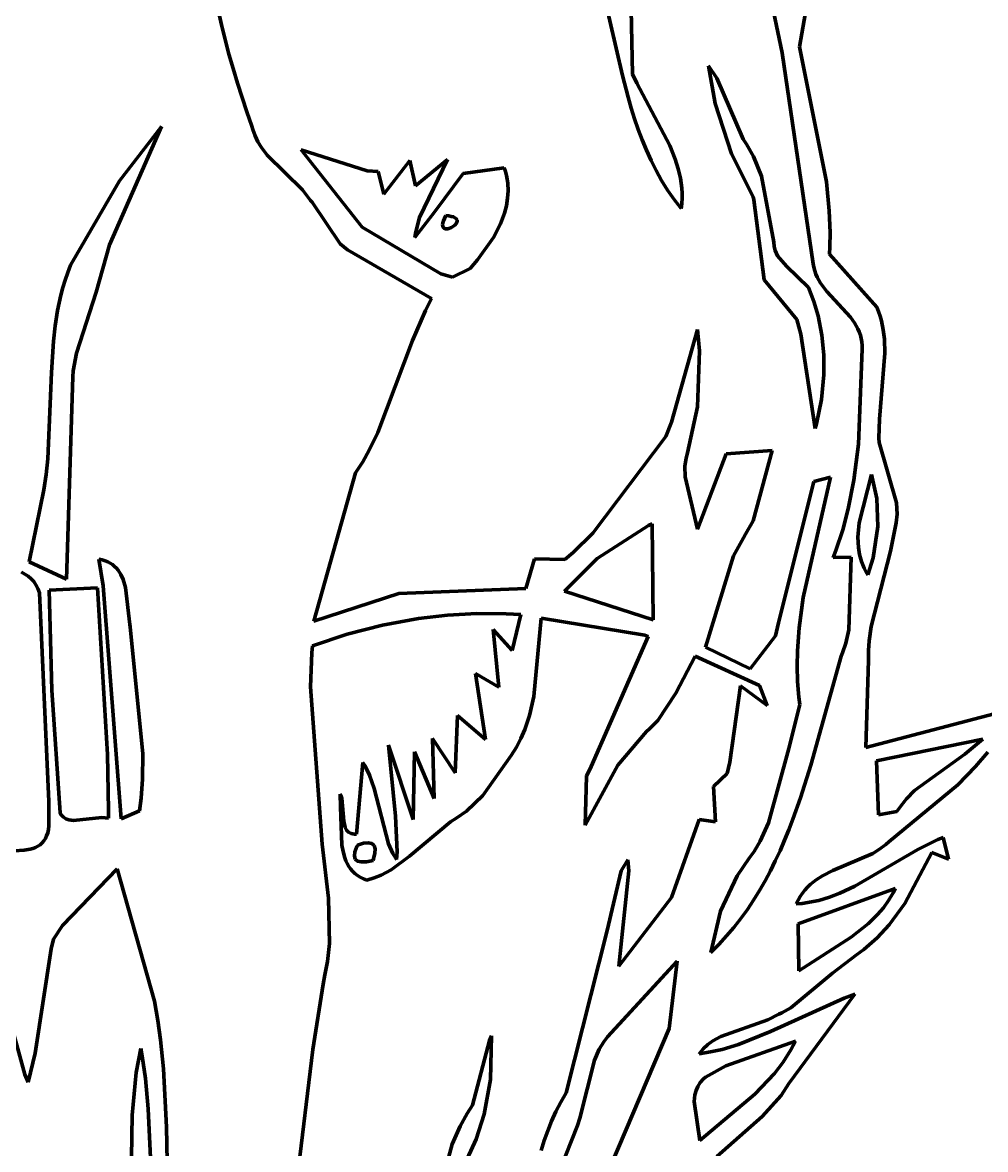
# Model space of a CAD drawing. Header units: millimetres. Extents: x 0 to 7.9, y 0 to 11.
# Drawn here: x 4.8 to 6.175, y 5.955 to 7.564 of the extents above; entities that cross this region are included whole.
import ezdxf

# ---------------------------------------------------------------- set-up
doc = ezdxf.new("R2010")
doc.units = ezdxf.units.MM
doc.layers.add('color#020202ff', color=7, linetype='CONTINUOUS', lineweight=100)
doc.layers.add('color#fefefeff', color=7, linetype='CONTINUOUS', lineweight=100)

msp = doc.modelspace()

# ---------------------------------------------------------------- linework, layer by layer
at = {"layer": 'color#020202ff'}
for p, q in [((5.6671, 7.6797), (5.671, 7.4901)), ((5.937, 7.6869), (5.9094, 7.5289)), ((5.6564, 7.4882), (5.6271, 7.6148)), ((5.0793, 7.5816), (5.0841, 7.5605)), ((5.8846, 7.5202), (5.8719, 7.5796)), ((5.0841, 7.5605), (5.0893, 7.5395)), ((5.0893, 7.5395), (5.0948, 7.5186)), ((5.0948, 7.5186), (5.1006, 7.4978)), ((5.9286, 7.2193), (5.8846, 7.5202)), ((5.9094, 7.5289), (5.9476, 7.3361)), ((5.7791, 7.5019), (5.7913, 7.4841)), ((5.7889, 7.448), (5.7791, 7.5019)), ((5.1006, 7.4978), (5.1068, 7.4771)), ((5.6645, 7.457), (5.6564, 7.4882)), ((5.671, 7.4901), (5.6768, 7.4772)), ((5.7913, 7.4841), (5.829, 7.3973)), ((5.1068, 7.4771), (5.1134, 7.4565)), ((5.6768, 7.4772), (5.724, 7.3882)), ((5.1134, 7.4565), (5.1203, 7.436)), ((5.669, 7.4415), (5.6645, 7.457)), ((5.1203, 7.436), (5.1275, 7.4157)), ((5.6738, 7.4261), (5.669, 7.4415)), ((5.8122, 7.376), (5.7889, 7.448)), ((5.6789, 7.411), (5.6738, 7.4261)), ((4.9244, 7.2463), (4.9986, 7.415)), ((4.9986, 7.415), (4.9383, 7.3376)), ((5.1275, 7.4157), (5.1288, 7.4108)), ((5.1288, 7.4108), (5.132, 7.4017)), ((5.132, 7.4017), (5.1361, 7.3933)), ((5.6845, 7.396), (5.6789, 7.411)), ((5.1361, 7.3933), (5.141, 7.3854)), ((5.6906, 7.3812), (5.6845, 7.396)), ((5.724, 7.3882), (5.7319, 7.3684)), ((5.829, 7.3973), (5.8334, 7.3898)), ((5.8334, 7.3898), (5.8437, 7.3723)), ((5.141, 7.3854), (5.1495, 7.3744)), ((5.1495, 7.3744), (5.1999, 7.3246)), ((5.1979, 7.382), (5.292, 7.3517)), ((5.2848, 7.2716), (5.1979, 7.382)), ((5.6973, 7.3666), (5.6906, 7.3812)), ((5.8429, 7.3147), (5.8122, 7.376)), ((5.8437, 7.3723), (5.8548, 7.3443)), ((5.3159, 7.3186), (5.353, 7.3666)), ((5.353, 7.3666), (5.3609, 7.3303)), ((5.3609, 7.3303), (5.4066, 7.3681)), ((5.4066, 7.3681), (5.3669, 7.2851)), ((5.4289, 7.3483), (5.4877, 7.3564)), ((5.4877, 7.3564), (5.4895, 7.3508)), ((5.7045, 7.3523), (5.6973, 7.3666)), ((5.7319, 7.3684), (5.7361, 7.3549)), ((5.7361, 7.3549), (5.7392, 7.3412)), ((4.9383, 7.3376), (4.8688, 7.2174)), ((5.292, 7.3517), (5.308, 7.3511)), ((5.308, 7.3511), (5.3159, 7.3186)), ((5.3893, 7.2941), (5.4289, 7.3483)), ((5.4895, 7.3508), (5.4909, 7.3453)), ((5.4909, 7.3453), (5.492, 7.3398)), ((5.492, 7.3398), (5.4927, 7.3343)), ((5.7123, 7.3382), (5.7045, 7.3523)), ((5.7209, 7.3245), (5.7123, 7.3382)), ((5.7392, 7.3412), (5.7403, 7.3342)), ((5.8548, 7.3443), (5.8727, 7.25)), ((5.1999, 7.3246), (5.2113, 7.3096)), ((5.4933, 7.3235), (5.4926, 7.3127)), ((5.4927, 7.3343), (5.4933, 7.3235)), ((5.7302, 7.311), (5.7209, 7.3245)), ((5.7403, 7.3342), (5.7411, 7.3271)), ((5.7411, 7.3271), (5.7415, 7.32)), ((5.9476, 7.3361), (5.9517, 7.295)), ((5.2113, 7.3096), (5.2134, 7.307)), ((5.2134, 7.307), (5.2535, 7.2477)), ((5.4926, 7.3127), (5.4909, 7.3021)), ((5.7403, 7.2979), (5.7302, 7.311)), ((5.7411, 7.3053), (5.7403, 7.2979)), ((5.7415, 7.3127), (5.7411, 7.3053)), ((5.7415, 7.32), (5.7415, 7.3127)), ((5.8441, 7.3107), (5.8429, 7.3147)), ((5.8589, 7.1964), (5.8441, 7.3107)), ((5.3601, 7.2566), (5.3893, 7.2941)), ((5.4882, 7.2917), (5.4825, 7.2764)), ((5.4909, 7.3021), (5.4882, 7.2917)), ((5.9517, 7.295), (5.9529, 7.264)), ((5.3669, 7.2851), (5.3613, 7.265)), ((5.4001, 7.2775), (5.3998, 7.275)), ((5.3998, 7.275), (5.3999, 7.2731)), ((5.3999, 7.2731), (5.4004, 7.2715)), ((5.4009, 7.2804), (5.4001, 7.2775)), ((5.4023, 7.2839), (5.4009, 7.2804)), ((5.4042, 7.2879), (5.4023, 7.2839)), ((5.4086, 7.2875), (5.4042, 7.2879)), ((5.4122, 7.2868), (5.4086, 7.2875)), ((5.4151, 7.286), (5.4122, 7.2868)), ((5.4124, 7.2709), (5.4173, 7.2743)), ((5.4173, 7.285), (5.4151, 7.286)), ((5.4189, 7.2839), (5.4173, 7.285)), ((5.4173, 7.2743), (5.4196, 7.2771)), ((5.42, 7.2826), (5.4189, 7.2839)), ((5.4196, 7.2771), (5.4203, 7.2785)), ((5.4205, 7.2813), (5.42, 7.2826)), ((5.4203, 7.2785), (5.4206, 7.2799)), ((5.4206, 7.2799), (5.4205, 7.2813)), ((5.4825, 7.2764), (5.4723, 7.2567)), ((5.3974, 7.2048), (5.2848, 7.2716)), ((5.3613, 7.265), (5.3601, 7.2566)), ((5.4004, 7.2715), (5.4013, 7.2703)), ((5.4013, 7.2703), (5.4024, 7.2695)), ((5.4024, 7.2695), (5.4038, 7.2691)), ((5.4038, 7.2691), (5.4053, 7.2689)), ((5.4053, 7.2689), (5.407, 7.2691)), ((5.407, 7.2691), (5.4124, 7.2709)), ((5.9529, 7.264), (5.9526, 7.2432)), ((4.9052, 7.1786), (4.9244, 7.2463)), ((5.2535, 7.2477), (5.2639, 7.2391)), ((5.4723, 7.2567), (5.4498, 7.225)), ((5.8727, 7.25), (5.8732, 7.2438)), ((5.8732, 7.2438), (5.8746, 7.2382)), ((5.9526, 7.2432), (5.9521, 7.2328)), ((5.2639, 7.2391), (5.273, 7.2339)), ((5.273, 7.2339), (5.3838, 7.1694)), ((5.4498, 7.225), (5.4391, 7.2126)), ((5.8746, 7.2382), (5.878, 7.2306)), ((5.878, 7.2306), (5.8907, 7.2156)), ((5.9521, 7.2328), (6.0197, 7.1573)), ((4.8688, 7.2174), (4.8647, 7.2067)), ((5.4391, 7.2126), (5.4141, 7.2002)), ((5.8907, 7.2156), (5.9222, 7.1853)), ((5.9295, 7.2142), (5.9286, 7.2193)), ((5.9309, 7.2093), (5.9295, 7.2142)), ((5.9326, 7.2046), (5.9309, 7.2093)), ((4.8611, 7.196), (4.8578, 7.1853)), ((4.8647, 7.2067), (4.8611, 7.196)), ((5.4141, 7.2002), (5.3974, 7.2048)), ((5.9054, 7.1398), (5.8589, 7.1964)), ((5.9346, 7.2001), (5.9326, 7.2046)), ((5.9394, 7.1916), (5.9346, 7.2001)), ((4.8578, 7.1853), (4.8549, 7.1744)), ((4.8773, 7.0918), (4.9052, 7.1786)), ((5.9222, 7.1853), (5.9298, 7.1653)), ((5.9483, 7.1797), (5.9394, 7.1916)), ((5.9821, 7.1428), (5.9483, 7.1797)), ((4.8524, 7.1636), (4.8502, 7.1526)), ((4.8549, 7.1744), (4.8524, 7.1636)), ((5.3838, 7.1694), (5.3753, 7.1526)), ((5.9298, 7.1653), (5.9358, 7.1449)), ((4.8502, 7.1526), (4.8468, 7.1307)), ((5.3753, 7.1526), (5.3568, 7.1095)), ((5.9358, 7.1449), (5.9412, 7.1171)), ((6.0197, 7.1573), (6.0222, 7.1509)), ((6.0222, 7.1509), (6.0243, 7.1444)), ((6.0243, 7.1444), (6.0261, 7.1379)), ((4.8468, 7.1307), (4.8443, 7.1085)), ((5.9113, 7.1187), (5.9054, 7.1398)), ((5.9878, 7.1348), (5.9821, 7.1428)), ((5.9925, 7.1265), (5.9878, 7.1348)), ((6.0261, 7.1379), (6.0288, 7.1248)), ((5.7264, 6.9931), (5.7636, 7.1254)), ((5.7636, 7.1254), (5.7665, 7.0949)), ((5.9316, 6.9838), (5.9113, 7.1187)), ((5.9412, 7.1171), (5.9439, 7.089)), ((5.9945, 7.122), (5.9925, 7.1265)), ((5.9961, 7.1174), (5.9945, 7.122)), ((5.9973, 7.1127), (5.9961, 7.1174)), ((5.9982, 7.1077), (5.9973, 7.1127)), ((6.0288, 7.1248), (6.0304, 7.1115)), ((4.8443, 7.1085), (4.8416, 7.0639)), ((5.3568, 7.1095), (5.3071, 6.9781)), ((5.9935, 6.9618), (5.9986, 7.0971)), ((5.9986, 7.1025), (5.9982, 7.1077)), ((5.9986, 7.0971), (5.9986, 7.1025)), ((6.0304, 7.1115), (6.0311, 7.0916)), ((4.8722, 7.0663), (4.8773, 7.0918)), ((5.7665, 7.0949), (5.7638, 7.0151)), ((5.9439, 7.089), (5.9439, 7.0608)), ((6.0311, 7.0916), (6.0232, 6.9972)), ((4.8416, 7.0639), (4.8364, 6.9406)), ((4.8717, 7.0576), (4.8722, 7.0663)), ((4.8629, 6.7687), (4.8717, 7.0576)), ((5.9439, 7.0608), (5.9405, 7.0255)), ((5.9405, 7.0255), (5.9334, 6.9906)), ((5.7638, 7.0151), (5.7494, 6.9491)), ((5.7184, 6.9727), (5.7264, 6.9931)), ((5.9334, 6.9906), (5.9316, 6.9838)), ((6.0232, 6.9972), (6.0227, 6.9704)), ((5.3071, 6.9781), (5.2948, 6.9529)), ((5.6142, 6.8347), (5.7184, 6.9727)), ((6.0227, 6.9704), (6.0231, 6.9638)), ((5.2948, 6.9529), (5.2857, 6.9366)), ((5.8046, 6.948), (5.8703, 6.9528)), ((5.8703, 6.9528), (5.8432, 6.8521)), ((5.9869, 6.9102), (5.9935, 6.9618)), ((6.0231, 6.9638), (6.0477, 6.8779)), ((4.8364, 6.9406), (4.8339, 6.9184)), ((5.2857, 6.9366), (5.2756, 6.9207)), ((5.7473, 6.9416), (5.7457, 6.9303)), ((5.7494, 6.9491), (5.7473, 6.9416)), ((5.7636, 6.8402), (5.8046, 6.948)), ((5.2756, 6.9207), (5.2161, 6.7091)), ((5.7457, 6.9303), (5.746, 6.9152)), ((4.8339, 6.9184), (4.8303, 6.8963)), ((5.746, 6.9152), (5.7636, 6.8402)), ((5.8792, 6.7066), (5.9296, 6.9081)), ((5.9534, 6.9147), (5.9146, 6.7429)), ((5.9296, 6.9081), (5.9534, 6.9147)), ((5.9788, 6.8694), (5.9869, 6.9102)), ((6.0121, 6.9185), (5.9943, 6.8491)), ((6.0196, 6.884), (6.0121, 6.9185)), ((4.8303, 6.8963), (4.8096, 6.7935)), ((6.0211, 6.844), (6.0196, 6.884)), ((6.0477, 6.8779), (6.0485, 6.8617)), ((5.9709, 6.8393), (5.9788, 6.8694)), ((6.0485, 6.8617), (6.0474, 6.8494)), ((5.6938, 6.8453), (5.6202, 6.7982)), ((5.6987, 6.8477), (5.6938, 6.8453)), ((5.7003, 6.7107), (5.6987, 6.8477)), ((5.8432, 6.8521), (5.8323, 6.8331)), ((5.9612, 6.8096), (5.9709, 6.8393)), ((5.9943, 6.8491), (5.9927, 6.8289)), ((6.0142, 6.7994), (6.0211, 6.844)), ((6.0474, 6.8494), (6.0393, 6.8087)), ((5.5863, 6.8071), (5.6142, 6.8347)), ((5.8291, 6.8281), (5.8151, 6.802)), ((5.8323, 6.8331), (5.8291, 6.8281)), ((5.9927, 6.8289), (5.9935, 6.814)), ((5.5743, 6.7969), (5.5863, 6.8071)), ((5.9575, 6.7998), (5.9612, 6.8096)), ((5.9935, 6.814), (5.9951, 6.8041)), ((6.0393, 6.8087), (6.0114, 6.7014)), ((4.8096, 6.7935), (4.8629, 6.7687)), ((4.9091, 6.7976), (4.9151, 6.7595)), ((4.9137, 6.7966), (4.9091, 6.7976)), ((4.9179, 6.7952), (4.9137, 6.7966)), ((4.9218, 6.7936), (4.9179, 6.7952)), ((4.9254, 6.7917), (4.9218, 6.7936)), ((4.9286, 6.7896), (4.9254, 6.7917)), ((5.5184, 6.7557), (5.5309, 6.7978)), ((5.5309, 6.7978), (5.5743, 6.7969)), ((5.6202, 6.7982), (5.5737, 6.7519)), ((5.8151, 6.802), (5.7752, 6.6719)), ((5.9831, 6.8003), (5.9575, 6.7998)), ((5.9797, 6.6967), (5.9831, 6.8003)), ((5.9951, 6.8041), (5.9978, 6.7943)), ((5.9978, 6.7943), (6.0017, 6.7847)), ((6.0067, 6.7752), (6.0142, 6.7994)), ((4.8035, 6.7762), (4.7986, 6.7787)), ((4.808, 6.7731), (4.8035, 6.7762)), ((4.9315, 6.7872), (4.9286, 6.7896)), ((4.9341, 6.7846), (4.9315, 6.7872)), ((4.9365, 6.7817), (4.9341, 6.7846)), ((4.9405, 6.7755), (4.9365, 6.7817)), ((4.9436, 6.7685), (4.9405, 6.7755)), ((6.0017, 6.7847), (6.004, 6.78)), ((6.004, 6.78), (6.0067, 6.7752)), ((4.8122, 6.7695), (4.808, 6.7731)), ((4.816, 6.7654), (4.8122, 6.7695)), ((4.8193, 6.7607), (4.816, 6.7654)), ((4.822, 6.7554), (4.8193, 6.7607)), ((4.9151, 6.7595), (4.9408, 6.4267)), ((4.9469, 6.7572), (4.9436, 6.7685)), ((4.8242, 6.7495), (4.822, 6.7554)), ((4.8376, 6.4513), (4.8242, 6.7495)), ((4.907, 6.7565), (4.8379, 6.7533)), ((4.8379, 6.7533), (4.842, 6.6105)), ((4.9216, 6.5187), (4.907, 6.7565)), ((4.9532, 6.7043), (4.9469, 6.7572)), ((5.2161, 6.7091), (5.3375, 6.7485)), ((5.3375, 6.7485), (5.5184, 6.7557)), ((5.5737, 6.7519), (5.7003, 6.7107)), ((5.9146, 6.7429), (5.9087, 6.6994)), ((5.3654, 6.7128), (5.3141, 6.7033)), ((5.4069, 6.7177), (5.3654, 6.7128)), ((5.4486, 6.7199), (5.4069, 6.7177)), ((5.4904, 6.7196), (5.4486, 6.7199)), ((5.5113, 6.7183), (5.4904, 6.7196)), ((5.499, 6.6672), (5.5113, 6.7183)), ((5.5405, 6.713), (5.5298, 6.6013)), ((5.6882, 6.6888), (5.5405, 6.713)), ((4.9538, 6.7006), (4.9532, 6.7043)), ((4.9716, 6.5194), (4.9538, 6.7006)), ((5.3141, 6.7033), (5.2635, 6.6902)), ((5.4798, 6.6147), (5.4719, 6.697)), ((5.4719, 6.697), (5.499, 6.6672)), ((5.8749, 6.6879), (5.8792, 6.7066)), ((5.9087, 6.6994), (5.9064, 6.6666)), ((5.9755, 6.6776), (5.9797, 6.6967)), ((6.0114, 6.7014), (6.0087, 6.6809)), ((5.2635, 6.6902), (5.2139, 6.6737)), ((5.6116, 6.5014), (5.6933, 6.687)), ((5.6933, 6.687), (5.6882, 6.6888)), ((5.8387, 6.641), (5.8749, 6.6879)), ((6.0087, 6.6809), (6.0078, 6.667)), ((5.2131, 6.6639), (5.2112, 6.615)), ((5.2139, 6.6737), (5.2131, 6.6639)), ((5.7752, 6.6719), (5.8387, 6.641)), ((5.9064, 6.6666), (5.906, 6.6446)), ((5.9686, 6.6589), (5.9706, 6.6635)), ((5.9706, 6.6635), (5.9755, 6.6776)), ((6.0078, 6.667), (6.0079, 6.653)), ((5.7602, 6.6589), (5.7326, 6.606)), ((5.8523, 6.6171), (5.7602, 6.6589)), ((5.9252, 6.5032), (5.9686, 6.6589)), ((6.0079, 6.653), (6.0039, 6.5285)), ((5.4612, 6.5401), (5.4466, 6.6344)), ((5.4466, 6.6344), (5.4798, 6.6147)), ((5.906, 6.6446), (5.9066, 6.6226)), ((5.2112, 6.615), (5.2279, 6.3906)), ((5.8098, 6.5076), (5.8252, 6.6166)), ((5.8252, 6.6166), (5.863, 6.5884)), ((5.863, 6.5884), (5.8523, 6.6171)), ((5.9066, 6.6226), (5.9084, 6.6005)), ((4.842, 6.6105), (4.8537, 6.4351)), ((5.5298, 6.6013), (5.5236, 6.5741)), ((5.7326, 6.606), (5.7072, 6.5672)), ((5.9084, 6.6005), (5.9097, 6.59)), ((5.9097, 6.59), (5.8939, 6.5272)), ((6.0039, 6.5285), (6.216, 6.5844)), ((5.4179, 6.4922), (5.4209, 6.5743)), ((5.4209, 6.5743), (5.4612, 6.5401)), ((5.5236, 6.5741), (5.517, 6.5544)), ((5.7072, 6.5672), (5.6949, 6.5552)), ((5.517, 6.5544), (5.5116, 6.5416)), ((5.6907, 6.5512), (5.6498, 6.5032)), ((5.6949, 6.5552), (5.6907, 6.5512)), ((5.3875, 6.4559), (5.3853, 6.5414)), ((5.3853, 6.5414), (5.4179, 6.4922)), ((5.5116, 6.5416), (5.5051, 6.5292)), ((6.1711, 6.5402), (6.0192, 6.5095)), ((6.1454, 6.5189), (6.1711, 6.5402)), ((4.923, 6.4392), (4.9216, 6.5187)), ((4.9715, 6.4831), (4.9716, 6.5194)), ((5.3324, 6.4305), (5.3226, 6.5319)), ((5.3226, 6.5319), (5.3578, 6.4258)), ((5.3578, 6.4258), (5.3595, 6.5225)), ((5.3595, 6.5225), (5.3875, 6.4559)), ((5.4975, 6.5172), (5.4573, 6.4601)), ((5.5051, 6.5292), (5.4975, 6.5172)), ((5.8939, 6.5272), (5.8648, 6.4211)), ((6.0734, 6.4669), (6.1454, 6.5189)), ((6.1783, 6.5221), (6.1607, 6.5013)), ((5.2766, 6.4047), (5.2859, 6.5071)), ((5.2859, 6.5071), (5.2886, 6.5027)), ((5.2886, 6.5027), (5.2953, 6.4891)), ((5.6498, 6.5032), (5.6031, 6.4176)), ((5.6053, 6.4878), (5.6116, 6.5014)), ((5.8062, 6.4915), (5.8098, 6.5076)), ((5.9105, 6.4566), (5.9252, 6.5032)), ((6.0192, 6.5095), (6.0221, 6.4324)), ((6.1607, 6.5013), (6.1351, 6.4753)), ((5.2953, 6.4891), (5.302, 6.47)), ((5.6031, 6.4176), (5.6053, 6.4878)), ((5.7865, 6.4727), (5.8062, 6.4915)), ((4.9696, 6.456), (4.9715, 6.4831)), ((5.302, 6.47), (5.3225, 6.3912)), ((5.7895, 6.4224), (5.7865, 6.4727)), ((6.1351, 6.4753), (6.0367, 6.3937)), ((4.9673, 6.4379), (4.9696, 6.456)), ((5.2542, 6.444), (5.2533, 6.4621)), ((5.2533, 6.4621), (5.2543, 6.4604)), ((5.2543, 6.4604), (5.2558, 6.4564)), ((5.2558, 6.4564), (5.2586, 6.4232)), ((5.4573, 6.4601), (5.434, 6.4374)), ((5.8997, 6.426), (5.9105, 6.4566)), ((6.0547, 6.4464), (6.0618, 6.4551)), ((6.0618, 6.4551), (6.0734, 6.4669)), ((4.8375, 6.4168), (4.8376, 6.4513)), ((4.9227, 6.4278), (4.923, 6.4392)), ((4.9408, 6.4267), (4.9673, 6.4379)), ((5.2559, 6.3893), (5.2542, 6.444)), ((5.434, 6.4374), (5.4201, 6.4283)), ((6.0221, 6.4324), (6.0483, 6.437)), ((6.0483, 6.437), (6.0547, 6.4464)), ((4.8537, 6.4351), (4.855, 6.4329)), ((4.855, 6.4329), (4.8565, 6.431)), ((4.8565, 6.431), (4.8581, 6.4294)), ((4.8581, 6.4294), (4.8618, 6.4269)), ((4.8618, 6.4269), (4.866, 6.4253)), ((4.866, 6.4253), (4.873, 6.4243)), ((4.873, 6.4243), (4.9132, 6.4287)), ((4.9132, 6.4287), (4.9227, 6.4278)), ((5.2586, 6.4232), (5.2608, 6.4142)), ((5.3349, 6.3797), (5.3324, 6.4305)), ((5.4109, 6.4225), (5.3524, 6.3733)), ((5.4201, 6.4283), (5.4109, 6.4225)), ((5.7263, 6.3143), (5.7658, 6.4256)), ((5.7658, 6.4256), (5.7895, 6.4224)), ((5.8648, 6.4211), (5.8532, 6.3948)), ((5.8939, 6.4109), (5.8997, 6.426)), ((4.8345, 6.4023), (4.836, 6.4066)), ((4.836, 6.4066), (4.837, 6.4115)), ((4.837, 6.4115), (4.8375, 6.4168)), ((5.2608, 6.4142), (5.2627, 6.4106)), ((5.2627, 6.4106), (5.2655, 6.4077)), ((5.2655, 6.4077), (5.2672, 6.4066)), ((5.2672, 6.4066), (5.2691, 6.4057)), ((5.2691, 6.4057), (5.2714, 6.4051)), ((5.2714, 6.4051), (5.2738, 6.4048)), ((5.2738, 6.4048), (5.2766, 6.4047)), ((5.8879, 6.396), (5.8939, 6.4109)), ((4.8219, 6.3876), (4.8251, 6.3897)), ((4.8251, 6.3897), (4.828, 6.3922)), ((4.828, 6.3922), (4.8305, 6.3952)), ((4.8305, 6.3952), (4.8327, 6.3985)), ((4.8327, 6.3985), (4.8345, 6.4023)), ((5.2279, 6.3906), (5.2367, 6.3132)), ((5.2576, 6.3798), (5.2559, 6.3893)), ((5.2784, 6.3892), (5.2774, 6.3871)), ((5.287, 6.3917), (5.2784, 6.3892)), ((5.2937, 6.3924), (5.287, 6.3917)), ((5.2987, 6.3914), (5.2937, 6.3924)), ((5.302, 6.3886), (5.2987, 6.3914)), ((5.3035, 6.384), (5.302, 6.3886)), ((5.3225, 6.3912), (5.3288, 6.3773)), ((5.8532, 6.3948), (5.8444, 6.3798)), ((5.8815, 6.3812), (5.8879, 6.396)), ((6.0324, 6.3899), (6.0234, 6.3832)), ((6.0367, 6.3937), (6.0324, 6.3899)), ((6.0783, 6.3827), (6.1069, 6.397)), ((6.1069, 6.397), (6.1143, 6.4001)), ((6.1143, 6.4001), (6.1217, 6.3692)), ((4.7886, 6.3812), (4.8024, 6.3818)), ((4.8024, 6.3818), (4.8108, 6.3833)), ((4.8108, 6.3833), (4.8147, 6.3844)), ((4.8147, 6.3844), (4.8185, 6.3858)), ((4.8185, 6.3858), (4.8219, 6.3876)), ((5.2602, 6.3709), (5.2576, 6.3798)), ((5.2746, 6.3796), (5.2738, 6.3737)), ((5.2738, 6.3737), (5.275, 6.3693)), ((5.2774, 6.3871), (5.2746, 6.3796)), ((5.3012, 6.3695), (5.3032, 6.3776)), ((5.3032, 6.3776), (5.3035, 6.384)), ((5.3524, 6.3733), (5.3263, 6.354)), ((5.3288, 6.3773), (5.334, 6.3684)), ((5.334, 6.3684), (5.3349, 6.3797)), ((5.8444, 6.3798), (5.8375, 6.3703)), ((5.8747, 6.3667), (5.8815, 6.3812)), ((6.0138, 6.3774), (5.9569, 6.3527)), ((5.9882, 6.3304), (6.0783, 6.3827)), ((6.0234, 6.3832), (6.0138, 6.3774)), ((6.0982, 6.3784), (6.0598, 6.3057)), ((6.1217, 6.3692), (6.0982, 6.3784)), ((5.2618, 6.3667), (5.2602, 6.3709)), ((5.2637, 6.3627), (5.2618, 6.3667)), ((5.266, 6.3588), (5.2637, 6.3627)), ((5.2685, 6.3552), (5.266, 6.3588)), ((5.275, 6.3693), (5.2783, 6.3664)), ((5.2783, 6.3664), (5.2836, 6.3651)), ((5.2836, 6.3651), (5.291, 6.3654)), ((5.291, 6.3654), (5.3004, 6.3671)), ((5.3004, 6.3671), (5.3012, 6.3695)), ((5.6548, 6.3523), (5.6643, 6.3681)), ((5.6643, 6.3681), (5.6655, 6.3523)), ((5.8375, 6.3703), (5.8201, 6.3454)), ((5.8676, 6.3523), (5.8747, 6.3667)), ((4.9352, 6.3551), (4.8573, 6.2744)), ((4.9883, 6.1661), (4.9352, 6.3551)), ((5.2713, 6.3518), (5.2685, 6.3552)), ((5.2746, 6.3487), (5.2713, 6.3518)), ((5.2782, 6.3458), (5.2746, 6.3487)), ((5.2822, 6.3432), (5.2782, 6.3458)), ((5.2866, 6.3409), (5.2822, 6.3432)), ((5.2914, 6.3389), (5.2866, 6.3409)), ((5.302, 6.3422), (5.2914, 6.3389)), ((5.3121, 6.3463), (5.302, 6.3422)), ((5.3263, 6.354), (5.3121, 6.3463)), ((5.6345, 6.2671), (5.6548, 6.3523)), ((5.6655, 6.3523), (5.6512, 6.2164)), ((5.8201, 6.3454), (5.7963, 6.295)), ((5.8601, 6.3382), (5.8676, 6.3523)), ((5.9422, 6.3452), (5.933, 6.3394)), ((5.9569, 6.3527), (5.9422, 6.3452)), ((5.8437, 6.3107), (5.8521, 6.3243)), ((5.8521, 6.3243), (5.8601, 6.3382)), ((6.0458, 6.3271), (5.9073, 6.2768)), ((5.9169, 6.3249), (5.9134, 6.3205)), ((5.9206, 6.3289), (5.9169, 6.3249)), ((5.9245, 6.3327), (5.9206, 6.3289)), ((5.9287, 6.3362), (5.9245, 6.3327)), ((5.933, 6.3394), (5.9287, 6.3362)), ((5.9667, 6.3204), (5.9882, 6.3304)), ((6.0429, 6.3212), (6.0458, 6.3271)), ((5.2367, 6.3132), (5.2385, 6.2486)), ((5.6512, 6.2164), (5.7263, 6.3143)), ((5.8349, 6.2974), (5.8437, 6.3107)), ((5.9072, 6.3106), (5.9046, 6.3051)), ((5.9102, 6.3157), (5.9072, 6.3106)), ((5.9134, 6.3205), (5.9102, 6.3157)), ((5.9209, 6.307), (5.9288, 6.3085)), ((5.9288, 6.3085), (5.9366, 6.3103)), ((5.9366, 6.3103), (5.9519, 6.3148)), ((5.9519, 6.3148), (5.9667, 6.3204)), ((6.0289, 6.2998), (6.0363, 6.3101)), ((6.0363, 6.3101), (6.0429, 6.3212)), ((5.7963, 6.295), (5.7826, 6.2358)), ((5.8255, 6.2844), (5.8349, 6.2974)), ((5.9046, 6.3051), (5.9128, 6.3059)), ((5.9128, 6.3059), (5.9209, 6.307)), ((6.0208, 6.2903), (6.0289, 6.2998)), ((6.0598, 6.3057), (6.0372, 6.2753)), ((5.8156, 6.2717), (5.8255, 6.2844)), ((5.9073, 6.2768), (5.9082, 6.2098)), ((5.9829, 6.2576), (6.0075, 6.2771)), ((6.0075, 6.2771), (6.0208, 6.2903)), ((4.8573, 6.2744), (4.8445, 6.2549)), ((5.5763, 6.0355), (5.6345, 6.2671)), ((5.7942, 6.2474), (5.8052, 6.2594)), ((5.8052, 6.2594), (5.8156, 6.2717)), ((6.0372, 6.2753), (6.02, 6.2568)), ((4.8445, 6.2549), (4.8408, 6.241)), ((5.2385, 6.2486), (5.2356, 6.2229)), ((5.7826, 6.2358), (5.7942, 6.2474)), ((5.9082, 6.2098), (5.9829, 6.2576)), ((6.02, 6.2568), (6.001, 6.2402)), ((4.8408, 6.241), (4.818, 6.0923)), ((5.9906, 6.2326), (5.9561, 6.2063)), ((6.001, 6.2402), (5.9906, 6.2326)), ((5.2356, 6.2229), (5.2317, 6.2037)), ((5.7347, 6.2236), (5.6352, 6.1152)), ((5.7231, 6.1271), (5.7347, 6.2236)), ((5.2317, 6.2037), (5.2291, 6.1905)), ((5.9561, 6.2063), (5.897, 6.1567)), ((5.2291, 6.1905), (5.2146, 6.0975)), ((4.8033, 6.0614), (4.7752, 6.1644)), ((4.9932, 6.1386), (4.9883, 6.1661)), ((5.8679, 6.123), (5.9728, 6.1707)), ((5.9883, 6.1761), (5.8942, 6.049)), ((5.9728, 6.1707), (5.9883, 6.1761)), ((5.8798, 6.1477), (5.8639, 6.1398)), ((5.8842, 6.1497), (5.8798, 6.1477)), ((5.897, 6.1567), (5.8842, 6.1497)), ((4.9971, 6.111), (4.9932, 6.1386)), ((5.8639, 6.1398), (5.7967, 6.1161)), ((5.4668, 6.1103), (5.4694, 6.1169)), ((5.4694, 6.1169), (5.4681, 6.0544)), ((5.6352, 6.1152), (5.6298, 6.1084)), ((5.6399, 5.9316), (5.7231, 6.1271)), ((5.7967, 6.1161), (5.7853, 6.1096)), ((5.8222, 6.1045), (5.8679, 6.123)), ((4.9625, 6.0643), (4.9691, 6.0986)), ((4.9691, 6.0986), (4.9711, 6.088)), ((5.0015, 6.0695), (4.9971, 6.111)), ((5.4424, 6.0177), (5.4668, 6.1103)), ((5.6298, 6.1084), (5.6231, 6.0976)), ((5.7718, 6.0983), (5.7659, 6.0913)), ((5.7783, 6.1044), (5.7718, 6.0983)), ((5.7853, 6.1096), (5.7783, 6.1044)), ((5.7986, 6.0975), (5.8222, 6.1045)), ((5.9033, 6.1091), (5.8041, 6.0738)), ((5.8968, 6.0968), (5.9033, 6.1091)), ((4.818, 6.0923), (4.8079, 6.0505)), ((4.9711, 6.088), (4.9757, 6.0558)), ((5.2146, 6.0975), (5.1808, 5.8172)), ((5.6231, 6.0976), (5.6164, 6.0822)), ((5.7659, 6.0913), (5.7824, 6.0938)), ((5.7824, 6.0938), (5.7986, 6.0975)), ((5.8857, 6.0794), (5.8968, 6.0968)), ((5.0058, 5.9862), (5.0015, 6.0695)), ((5.6164, 6.0822), (5.5955, 5.9995)), ((5.8041, 6.0738), (5.775, 6.0578)), ((5.8733, 6.0632), (5.8857, 6.0794)), ((4.8079, 6.0505), (4.8033, 6.0614)), ((4.9567, 6.0037), (4.9625, 6.0643)), ((4.9757, 6.0558), (4.9793, 6.0127)), ((5.4681, 6.0544), (5.4593, 6.0052)), ((5.7676, 6.05), (5.7641, 6.0445)), ((5.7723, 6.0553), (5.7676, 6.05)), ((5.775, 6.0578), (5.7723, 6.0553)), ((5.8453, 6.0337), (5.8733, 6.0632)), ((5.5685, 6.0222), (5.5763, 6.0355)), ((5.7616, 6.0387), (5.76, 6.0326)), ((5.7641, 6.0445), (5.7616, 6.0387)), ((5.8942, 6.049), (5.8831, 6.0318)), ((5.5616, 6.0088), (5.5685, 6.0222)), ((5.76, 6.0326), (5.759, 6.0232)), ((5.759, 6.0232), (5.767, 5.9676)), ((5.767, 5.9676), (5.8453, 6.0337)), ((5.8831, 6.0318), (5.856, 6.0018)), ((4.9542, 5.8468), (4.9567, 6.0037)), ((4.9793, 6.0127), (4.9874, 5.8395)), ((5.4247, 5.9877), (5.4348, 6.0059)), ((5.4348, 6.0059), (5.4424, 6.0177)), ((5.4593, 6.0052), (5.4477, 5.9695)), ((5.5553, 5.9951), (5.5616, 6.0088)), ((5.856, 6.0018), (5.7912, 5.9446)), ((5.0096, 5.7634), (5.0058, 5.9862)), ((5.4135, 5.9623), (5.4247, 5.9877)), ((5.5498, 5.9813), (5.5553, 5.9951)), ((5.5925, 5.9889), (5.5672, 5.9251)), ((5.5955, 5.9995), (5.5925, 5.9889)), ((5.5448, 5.9674), (5.5498, 5.9813)), ((5.3775, 5.8276), (5.4135, 5.9623)), ((5.4477, 5.9695), (5.4347, 5.9411)), ((5.5405, 5.9533), (5.5448, 5.9674))]:
    msp.add_line(p, q, dxfattribs=at)
at = {"layer": 'color#fefefeff'}
for p, q in [((5.671, 7.4901), (5.6671, 7.6797)), ((5.9094, 7.5289), (5.937, 7.6869)), ((5.6271, 7.6148), (5.6564, 7.4882)), ((5.0841, 7.5605), (5.0793, 7.5816)), ((5.8719, 7.5796), (5.8846, 7.5202)), ((5.0893, 7.5395), (5.0841, 7.5605)), ((5.0948, 7.5186), (5.0893, 7.5395)), ((5.1006, 7.4978), (5.0948, 7.5186)), ((5.8846, 7.5202), (5.9286, 7.2193)), ((5.9476, 7.3361), (5.9094, 7.5289)), ((5.7791, 7.5019), (5.7889, 7.448)), ((5.7913, 7.4841), (5.7791, 7.5019)), ((5.1068, 7.4771), (5.1006, 7.4978)), ((5.6564, 7.4882), (5.6645, 7.457)), ((5.6768, 7.4772), (5.671, 7.4901)), ((5.829, 7.3973), (5.7913, 7.4841)), ((5.1134, 7.4565), (5.1068, 7.4771)), ((5.724, 7.3882), (5.6768, 7.4772)), ((5.1203, 7.436), (5.1134, 7.4565)), ((5.6645, 7.457), (5.669, 7.4415)), ((5.1275, 7.4157), (5.1203, 7.436)), ((5.669, 7.4415), (5.6738, 7.4261)), ((5.7889, 7.448), (5.8122, 7.376)), ((5.6738, 7.4261), (5.6789, 7.411)), ((4.9986, 7.415), (4.9244, 7.2463)), ((4.9383, 7.3376), (4.9986, 7.415)), ((5.1288, 7.4108), (5.1275, 7.4157)), ((5.132, 7.4017), (5.1288, 7.4108)), ((5.1361, 7.3933), (5.132, 7.4017)), ((5.6789, 7.411), (5.6845, 7.396)), ((5.141, 7.3854), (5.1361, 7.3933)), ((5.6845, 7.396), (5.6906, 7.3812)), ((5.7319, 7.3684), (5.724, 7.3882)), ((5.8334, 7.3898), (5.829, 7.3973)), ((5.8437, 7.3723), (5.8334, 7.3898)), ((5.1495, 7.3744), (5.141, 7.3854)), ((5.1999, 7.3246), (5.1495, 7.3744)), ((5.1979, 7.382), (5.2848, 7.2716)), ((5.292, 7.3517), (5.1979, 7.382)), ((5.6906, 7.3812), (5.6973, 7.3666)), ((5.8122, 7.376), (5.8429, 7.3147)), ((5.8548, 7.3443), (5.8437, 7.3723)), ((5.353, 7.3666), (5.3159, 7.3186)), ((5.3609, 7.3303), (5.353, 7.3666)), ((5.4066, 7.3681), (5.3609, 7.3303)), ((5.3669, 7.2851), (5.4066, 7.3681)), ((5.4877, 7.3564), (5.4289, 7.3483)), ((5.4895, 7.3508), (5.4877, 7.3564)), ((5.6973, 7.3666), (5.7045, 7.3523)), ((5.7361, 7.3549), (5.7319, 7.3684)), ((5.7392, 7.3412), (5.7361, 7.3549)), ((4.8688, 7.2174), (4.9383, 7.3376)), ((5.308, 7.3511), (5.292, 7.3517)), ((5.3159, 7.3186), (5.308, 7.3511)), ((5.4289, 7.3483), (5.3893, 7.2941)), ((5.4909, 7.3453), (5.4895, 7.3508)), ((5.492, 7.3398), (5.4909, 7.3453)), ((5.4927, 7.3343), (5.492, 7.3398)), ((5.7045, 7.3523), (5.7123, 7.3382)), ((5.7123, 7.3382), (5.7209, 7.3245)), ((5.7403, 7.3342), (5.7392, 7.3412)), ((5.8727, 7.25), (5.8548, 7.3443)), ((5.2113, 7.3096), (5.1999, 7.3246)), ((5.4926, 7.3127), (5.4933, 7.3235)), ((5.4933, 7.3235), (5.4927, 7.3343)), ((5.7209, 7.3245), (5.7302, 7.311)), ((5.7411, 7.3271), (5.7403, 7.3342)), ((5.7415, 7.32), (5.7411, 7.3271)), ((5.9517, 7.295), (5.9476, 7.3361)), ((5.2134, 7.307), (5.2113, 7.3096)), ((5.2535, 7.2477), (5.2134, 7.307)), ((5.4909, 7.3021), (5.4926, 7.3127)), ((5.7302, 7.311), (5.7403, 7.2979)), ((5.7403, 7.2979), (5.7411, 7.3053)), ((5.7411, 7.3053), (5.7415, 7.3127)), ((5.7415, 7.3127), (5.7415, 7.32)), ((5.8429, 7.3147), (5.8441, 7.3107)), ((5.8441, 7.3107), (5.8589, 7.1964)), ((5.3893, 7.2941), (5.3601, 7.2566)), ((5.4825, 7.2764), (5.4882, 7.2917)), ((5.4882, 7.2917), (5.4909, 7.3021)), ((5.9529, 7.264), (5.9517, 7.295)), ((5.3613, 7.265), (5.3669, 7.2851)), ((5.3998, 7.275), (5.4001, 7.2775)), ((5.3999, 7.2731), (5.3998, 7.275)), ((5.4004, 7.2715), (5.3999, 7.2731)), ((5.4001, 7.2775), (5.4009, 7.2804)), ((5.4009, 7.2804), (5.4023, 7.2839)), ((5.4023, 7.2839), (5.4042, 7.2879)), ((5.4042, 7.2879), (5.4086, 7.2875)), ((5.4086, 7.2875), (5.4122, 7.2868)), ((5.4122, 7.2868), (5.4151, 7.286)), ((5.4173, 7.2743), (5.4124, 7.2709)), ((5.4151, 7.286), (5.4173, 7.285)), ((5.4173, 7.285), (5.4189, 7.2839)), ((5.4196, 7.2771), (5.4173, 7.2743)), ((5.4189, 7.2839), (5.42, 7.2826)), ((5.4203, 7.2785), (5.4196, 7.2771)), ((5.42, 7.2826), (5.4205, 7.2813)), ((5.4206, 7.2799), (5.4203, 7.2785)), ((5.4205, 7.2813), (5.4206, 7.2799)), ((5.4723, 7.2567), (5.4825, 7.2764)), ((5.2848, 7.2716), (5.3974, 7.2048)), ((5.3601, 7.2566), (5.3613, 7.265)), ((5.4013, 7.2703), (5.4004, 7.2715)), ((5.4024, 7.2695), (5.4013, 7.2703)), ((5.4038, 7.2691), (5.4024, 7.2695)), ((5.4053, 7.2689), (5.4038, 7.2691)), ((5.407, 7.2691), (5.4053, 7.2689)), ((5.4124, 7.2709), (5.407, 7.2691)), ((5.9526, 7.2432), (5.9529, 7.264)), ((4.9244, 7.2463), (4.9052, 7.1786)), ((5.2639, 7.2391), (5.2535, 7.2477)), ((5.4498, 7.225), (5.4723, 7.2567)), ((5.8732, 7.2438), (5.8727, 7.25)), ((5.8746, 7.2382), (5.8732, 7.2438)), ((5.9521, 7.2328), (5.9526, 7.2432)), ((5.273, 7.2339), (5.2639, 7.2391)), ((5.3838, 7.1694), (5.273, 7.2339)), ((5.4391, 7.2126), (5.4498, 7.225)), ((5.878, 7.2306), (5.8746, 7.2382)), ((5.8907, 7.2156), (5.878, 7.2306)), ((6.0197, 7.1573), (5.9521, 7.2328)), ((4.8647, 7.2067), (4.8688, 7.2174)), ((5.4141, 7.2002), (5.4391, 7.2126)), ((5.9222, 7.1853), (5.8907, 7.2156)), ((5.9286, 7.2193), (5.9295, 7.2142)), ((5.9295, 7.2142), (5.9309, 7.2093)), ((5.9309, 7.2093), (5.9326, 7.2046)), ((4.8578, 7.1853), (4.8611, 7.196)), ((4.8611, 7.196), (4.8647, 7.2067)), ((5.3974, 7.2048), (5.4141, 7.2002)), ((5.8589, 7.1964), (5.9054, 7.1398)), ((5.9326, 7.2046), (5.9346, 7.2001)), ((5.9346, 7.2001), (5.9394, 7.1916)), ((4.8549, 7.1744), (4.8578, 7.1853)), ((4.9052, 7.1786), (4.8773, 7.0918)), ((5.9298, 7.1653), (5.9222, 7.1853)), ((5.9394, 7.1916), (5.9483, 7.1797)), ((5.9483, 7.1797), (5.9821, 7.1428)), ((4.8502, 7.1526), (4.8524, 7.1636)), ((4.8524, 7.1636), (4.8549, 7.1744)), ((5.3753, 7.1526), (5.3838, 7.1694)), ((5.9358, 7.1449), (5.9298, 7.1653)), ((4.8468, 7.1307), (4.8502, 7.1526)), ((5.3568, 7.1095), (5.3753, 7.1526)), ((5.9412, 7.1171), (5.9358, 7.1449)), ((6.0222, 7.1509), (6.0197, 7.1573)), ((6.0243, 7.1444), (6.0222, 7.1509)), ((6.0261, 7.1379), (6.0243, 7.1444)), ((4.8443, 7.1085), (4.8468, 7.1307)), ((5.9054, 7.1398), (5.9113, 7.1187)), ((5.9821, 7.1428), (5.9878, 7.1348)), ((5.9878, 7.1348), (5.9925, 7.1265)), ((6.0288, 7.1248), (6.0261, 7.1379)), ((5.7636, 7.1254), (5.7264, 6.9931)), ((5.7665, 7.0949), (5.7636, 7.1254)), ((5.9113, 7.1187), (5.9316, 6.9838)), ((5.9439, 7.089), (5.9412, 7.1171)), ((5.9925, 7.1265), (5.9945, 7.122)), ((5.9945, 7.122), (5.9961, 7.1174)), ((5.9961, 7.1174), (5.9973, 7.1127)), ((5.9973, 7.1127), (5.9982, 7.1077)), ((6.0304, 7.1115), (6.0288, 7.1248)), ((4.8416, 7.0639), (4.8443, 7.1085)), ((5.3071, 6.9781), (5.3568, 7.1095)), ((5.9986, 7.0971), (5.9935, 6.9618)), ((5.9982, 7.1077), (5.9986, 7.1025)), ((5.9986, 7.1025), (5.9986, 7.0971)), ((6.0311, 7.0916), (6.0304, 7.1115)), ((4.8773, 7.0918), (4.8722, 7.0663)), ((5.7638, 7.0151), (5.7665, 7.0949)), ((5.9439, 7.0608), (5.9439, 7.089)), ((6.0232, 6.9972), (6.0311, 7.0916)), ((4.8364, 6.9406), (4.8416, 7.0639)), ((4.8722, 7.0663), (4.8717, 7.0576)), ((4.8717, 7.0576), (4.8629, 6.7687)), ((5.9405, 7.0255), (5.9439, 7.0608)), ((5.9334, 6.9906), (5.9405, 7.0255)), ((5.7494, 6.9491), (5.7638, 7.0151)), ((5.7264, 6.9931), (5.7184, 6.9727)), ((5.9316, 6.9838), (5.9334, 6.9906)), ((6.0227, 6.9704), (6.0232, 6.9972)), ((5.2948, 6.9529), (5.3071, 6.9781)), ((5.7184, 6.9727), (5.6142, 6.8347)), ((6.0231, 6.9638), (6.0227, 6.9704)), ((5.2857, 6.9366), (5.2948, 6.9529)), ((5.8703, 6.9528), (5.8046, 6.948)), ((5.8432, 6.8521), (5.8703, 6.9528)), ((5.9935, 6.9618), (5.9869, 6.9102)), ((6.0477, 6.8779), (6.0231, 6.9638)), ((4.8339, 6.9184), (4.8364, 6.9406)), ((5.2756, 6.9207), (5.2857, 6.9366)), ((5.7457, 6.9303), (5.7473, 6.9416)), ((5.7473, 6.9416), (5.7494, 6.9491)), ((5.8046, 6.948), (5.7636, 6.8402)), ((5.2161, 6.7091), (5.2756, 6.9207)), ((5.746, 6.9152), (5.7457, 6.9303)), ((4.8303, 6.8963), (4.8339, 6.9184)), ((5.7636, 6.8402), (5.746, 6.9152)), ((5.9296, 6.9081), (5.8792, 6.7066)), ((5.9146, 6.7429), (5.9534, 6.9147)), ((5.9534, 6.9147), (5.9296, 6.9081)), ((5.9869, 6.9102), (5.9788, 6.8694)), ((5.9943, 6.8491), (6.0121, 6.9185)), ((6.0121, 6.9185), (6.0196, 6.884)), ((4.8096, 6.7935), (4.8303, 6.8963)), ((6.0196, 6.884), (6.0211, 6.844)), ((6.0485, 6.8617), (6.0477, 6.8779)), ((5.9788, 6.8694), (5.9709, 6.8393)), ((6.0474, 6.8494), (6.0485, 6.8617)), ((5.6202, 6.7982), (5.6938, 6.8453)), ((5.6938, 6.8453), (5.6987, 6.8477)), ((5.6987, 6.8477), (5.7003, 6.7107)), ((5.8323, 6.8331), (5.8432, 6.8521)), ((5.9709, 6.8393), (5.9612, 6.8096)), ((5.9927, 6.8289), (5.9943, 6.8491)), ((6.0211, 6.844), (6.0142, 6.7994)), ((6.0393, 6.8087), (6.0474, 6.8494)), ((5.6142, 6.8347), (5.5863, 6.8071)), ((5.8151, 6.802), (5.8291, 6.8281)), ((5.8291, 6.8281), (5.8323, 6.8331)), ((5.9935, 6.814), (5.9927, 6.8289)), ((5.5863, 6.8071), (5.5743, 6.7969)), ((5.9612, 6.8096), (5.9575, 6.7998)), ((5.9951, 6.8041), (5.9935, 6.814)), ((6.0114, 6.7014), (6.0393, 6.8087)), ((4.8629, 6.7687), (4.8096, 6.7935)), ((4.9091, 6.7976), (4.9137, 6.7966)), ((4.9151, 6.7595), (4.9091, 6.7976)), ((4.9137, 6.7966), (4.9179, 6.7952)), ((4.9179, 6.7952), (4.9218, 6.7936)), ((4.9218, 6.7936), (4.9254, 6.7917)), ((4.9254, 6.7917), (4.9286, 6.7896)), ((5.5309, 6.7978), (5.5184, 6.7557)), ((5.5743, 6.7969), (5.5309, 6.7978)), ((5.5737, 6.7519), (5.6202, 6.7982)), ((5.7752, 6.6719), (5.8151, 6.802)), ((5.9575, 6.7998), (5.9831, 6.8003)), ((5.9831, 6.8003), (5.9797, 6.6967)), ((5.9978, 6.7943), (5.9951, 6.8041)), ((6.0017, 6.7847), (5.9978, 6.7943)), ((6.0142, 6.7994), (6.0067, 6.7752)), ((4.7986, 6.7787), (4.8035, 6.7762)), ((4.8035, 6.7762), (4.808, 6.7731)), ((4.9286, 6.7896), (4.9315, 6.7872)), ((4.9315, 6.7872), (4.9341, 6.7846)), ((4.9341, 6.7846), (4.9365, 6.7817)), ((4.9365, 6.7817), (4.9405, 6.7755)), ((4.9405, 6.7755), (4.9436, 6.7685)), ((6.004, 6.78), (6.0017, 6.7847)), ((6.0067, 6.7752), (6.004, 6.78)), ((4.808, 6.7731), (4.8122, 6.7695)), ((4.8122, 6.7695), (4.816, 6.7654)), ((4.816, 6.7654), (4.8193, 6.7607)), ((4.8193, 6.7607), (4.822, 6.7554)), ((4.9408, 6.4267), (4.9151, 6.7595)), ((4.9436, 6.7685), (4.9469, 6.7572)), ((4.822, 6.7554), (4.8242, 6.7495)), ((4.8242, 6.7495), (4.8376, 6.4513)), ((4.8379, 6.7533), (4.907, 6.7565)), ((4.842, 6.6105), (4.8379, 6.7533)), ((4.907, 6.7565), (4.9216, 6.5187)), ((4.9469, 6.7572), (4.9532, 6.7043)), ((5.3375, 6.7485), (5.2161, 6.7091)), ((5.5184, 6.7557), (5.3375, 6.7485)), ((5.7003, 6.7107), (5.5737, 6.7519)), ((5.9087, 6.6994), (5.9146, 6.7429)), ((5.3141, 6.7033), (5.3654, 6.7128)), ((5.3654, 6.7128), (5.4069, 6.7177)), ((5.4069, 6.7177), (5.4486, 6.7199)), ((5.4486, 6.7199), (5.4904, 6.7196)), ((5.4904, 6.7196), (5.5113, 6.7183)), ((5.5113, 6.7183), (5.499, 6.6672)), ((5.5298, 6.6013), (5.5405, 6.713)), ((5.5405, 6.713), (5.6882, 6.6888)), ((4.9532, 6.7043), (4.9538, 6.7006)), ((4.9538, 6.7006), (4.9716, 6.5194)), ((5.2635, 6.6902), (5.3141, 6.7033)), ((5.499, 6.6672), (5.4719, 6.697)), ((5.4719, 6.697), (5.4798, 6.6147)), ((5.8792, 6.7066), (5.8749, 6.6879)), ((5.9064, 6.6666), (5.9087, 6.6994)), ((5.9797, 6.6967), (5.9755, 6.6776)), ((6.0087, 6.6809), (6.0114, 6.7014)), ((5.2139, 6.6737), (5.2635, 6.6902)), ((5.6933, 6.687), (5.6116, 6.5014)), ((5.6882, 6.6888), (5.6933, 6.687)), ((5.8749, 6.6879), (5.8387, 6.641)), ((6.0078, 6.667), (6.0087, 6.6809)), ((5.2112, 6.615), (5.2131, 6.6639)), ((5.2131, 6.6639), (5.2139, 6.6737)), ((5.8387, 6.641), (5.7752, 6.6719)), ((5.906, 6.6446), (5.9064, 6.6666)), ((5.9706, 6.6635), (5.9686, 6.6589)), ((5.9755, 6.6776), (5.9706, 6.6635)), ((6.0079, 6.653), (6.0078, 6.667)), ((5.7326, 6.606), (5.7602, 6.6589)), ((5.7602, 6.6589), (5.8523, 6.6171)), ((5.9686, 6.6589), (5.9252, 6.5032)), ((6.0039, 6.5285), (6.0079, 6.653)), ((5.4798, 6.6147), (5.4466, 6.6344)), ((5.4466, 6.6344), (5.4612, 6.5401)), ((5.9066, 6.6226), (5.906, 6.6446)), ((5.2279, 6.3906), (5.2112, 6.615)), ((5.8252, 6.6166), (5.8098, 6.5076)), ((5.863, 6.5884), (5.8252, 6.6166)), ((5.8523, 6.6171), (5.863, 6.5884)), ((5.9084, 6.6005), (5.9066, 6.6226)), ((4.8537, 6.4351), (4.842, 6.6105)), ((5.5236, 6.5741), (5.5298, 6.6013)), ((5.7072, 6.5672), (5.7326, 6.606)), ((5.9097, 6.59), (5.9084, 6.6005)), ((5.8939, 6.5272), (5.9097, 6.59)), ((6.216, 6.5844), (6.0039, 6.5285)), ((5.4209, 6.5743), (5.4179, 6.4922)), ((5.4612, 6.5401), (5.4209, 6.5743)), ((5.517, 6.5544), (5.5236, 6.5741)), ((5.6949, 6.5552), (5.7072, 6.5672)), ((5.5116, 6.5416), (5.517, 6.5544)), ((5.6498, 6.5032), (5.6907, 6.5512)), ((5.6907, 6.5512), (5.6949, 6.5552)), ((5.4179, 6.4922), (5.3853, 6.5414)), ((5.3853, 6.5414), (5.3875, 6.4559)), ((5.5051, 6.5292), (5.5116, 6.5416)), ((6.0192, 6.5095), (6.1711, 6.5402)), ((6.1711, 6.5402), (6.1454, 6.5189)), ((4.9216, 6.5187), (4.923, 6.4392)), ((4.9716, 6.5194), (4.9715, 6.4831)), ((5.3578, 6.4258), (5.3226, 6.5319)), ((5.3226, 6.5319), (5.3324, 6.4305)), ((5.3595, 6.5225), (5.3578, 6.4258)), ((5.3875, 6.4559), (5.3595, 6.5225)), ((5.4573, 6.4601), (5.4975, 6.5172)), ((5.4975, 6.5172), (5.5051, 6.5292)), ((5.8648, 6.4211), (5.8939, 6.5272)), ((6.1454, 6.5189), (6.0734, 6.4669)), ((6.1607, 6.5013), (6.1783, 6.5221)), ((5.2859, 6.5071), (5.2766, 6.4047)), ((5.2886, 6.5027), (5.2859, 6.5071)), ((5.2953, 6.4891), (5.2886, 6.5027)), ((5.6031, 6.4176), (5.6498, 6.5032)), ((5.6116, 6.5014), (5.6053, 6.4878)), ((5.8098, 6.5076), (5.8062, 6.4915)), ((5.9252, 6.5032), (5.9105, 6.4566)), ((6.0221, 6.4324), (6.0192, 6.5095)), ((6.1351, 6.4753), (6.1607, 6.5013)), ((5.302, 6.47), (5.2953, 6.4891)), ((5.6053, 6.4878), (5.6031, 6.4176)), ((5.8062, 6.4915), (5.7865, 6.4727)), ((4.9715, 6.4831), (4.9696, 6.456)), ((5.3225, 6.3912), (5.302, 6.47)), ((5.7865, 6.4727), (5.7895, 6.4224)), ((6.0367, 6.3937), (6.1351, 6.4753)), ((4.9696, 6.456), (4.9673, 6.4379)), ((5.2543, 6.4604), (5.2533, 6.4621)), ((5.2533, 6.4621), (5.2542, 6.444)), ((5.2558, 6.4564), (5.2543, 6.4604)), ((5.2586, 6.4232), (5.2558, 6.4564)), ((5.434, 6.4374), (5.4573, 6.4601)), ((5.9105, 6.4566), (5.8997, 6.426)), ((6.0618, 6.4551), (6.0547, 6.4464)), ((6.0734, 6.4669), (6.0618, 6.4551)), ((4.8376, 6.4513), (4.8375, 6.4168)), ((4.923, 6.4392), (4.9227, 6.4278)), ((4.9673, 6.4379), (4.9408, 6.4267)), ((5.2542, 6.444), (5.2559, 6.3893)), ((5.4201, 6.4283), (5.434, 6.4374)), ((6.0483, 6.437), (6.0221, 6.4324)), ((6.0547, 6.4464), (6.0483, 6.437)), ((4.855, 6.4329), (4.8537, 6.4351)), ((4.8565, 6.431), (4.855, 6.4329)), ((4.8581, 6.4294), (4.8565, 6.431)), ((4.8618, 6.4269), (4.8581, 6.4294)), ((4.866, 6.4253), (4.8618, 6.4269)), ((4.873, 6.4243), (4.866, 6.4253)), ((4.9132, 6.4287), (4.873, 6.4243)), ((4.9227, 6.4278), (4.9132, 6.4287)), ((5.2608, 6.4142), (5.2586, 6.4232)), ((5.3324, 6.4305), (5.3349, 6.3797)), ((5.3524, 6.3733), (5.4109, 6.4225)), ((5.4109, 6.4225), (5.4201, 6.4283)), ((5.7658, 6.4256), (5.7263, 6.3143)), ((5.7895, 6.4224), (5.7658, 6.4256)), ((5.8532, 6.3948), (5.8648, 6.4211)), ((5.8997, 6.426), (5.8939, 6.4109)), ((4.836, 6.4066), (4.8345, 6.4023)), ((4.837, 6.4115), (4.836, 6.4066)), ((4.8375, 6.4168), (4.837, 6.4115)), ((5.2627, 6.4106), (5.2608, 6.4142)), ((5.2655, 6.4077), (5.2627, 6.4106)), ((5.2672, 6.4066), (5.2655, 6.4077)), ((5.2691, 6.4057), (5.2672, 6.4066)), ((5.2714, 6.4051), (5.2691, 6.4057)), ((5.2738, 6.4048), (5.2714, 6.4051)), ((5.2766, 6.4047), (5.2738, 6.4048)), ((5.8939, 6.4109), (5.8879, 6.396)), ((4.8251, 6.3897), (4.8219, 6.3876)), ((4.828, 6.3922), (4.8251, 6.3897)), ((4.8305, 6.3952), (4.828, 6.3922)), ((4.8327, 6.3985), (4.8305, 6.3952)), ((4.8345, 6.4023), (4.8327, 6.3985)), ((5.2367, 6.3132), (5.2279, 6.3906)), ((5.2559, 6.3893), (5.2576, 6.3798)), ((5.2774, 6.3871), (5.2784, 6.3892)), ((5.2784, 6.3892), (5.287, 6.3917)), ((5.287, 6.3917), (5.2937, 6.3924)), ((5.2937, 6.3924), (5.2987, 6.3914)), ((5.2987, 6.3914), (5.302, 6.3886)), ((5.302, 6.3886), (5.3035, 6.384)), ((5.3288, 6.3773), (5.3225, 6.3912)), ((5.8444, 6.3798), (5.8532, 6.3948)), ((5.8879, 6.396), (5.8815, 6.3812)), ((6.0234, 6.3832), (6.0324, 6.3899)), ((6.0324, 6.3899), (6.0367, 6.3937)), ((6.1069, 6.397), (6.0783, 6.3827)), ((6.1143, 6.4001), (6.1069, 6.397)), ((6.1217, 6.3692), (6.1143, 6.4001)), ((4.8024, 6.3818), (4.7886, 6.3812)), ((4.8108, 6.3833), (4.8024, 6.3818)), ((4.8147, 6.3844), (4.8108, 6.3833)), ((4.8185, 6.3858), (4.8147, 6.3844)), ((4.8219, 6.3876), (4.8185, 6.3858)), ((5.2576, 6.3798), (5.2602, 6.3709)), ((5.2738, 6.3737), (5.2746, 6.3796)), ((5.275, 6.3693), (5.2738, 6.3737)), ((5.2746, 6.3796), (5.2774, 6.3871)), ((5.3032, 6.3776), (5.3012, 6.3695)), ((5.3035, 6.384), (5.3032, 6.3776)), ((5.3263, 6.354), (5.3524, 6.3733)), ((5.334, 6.3684), (5.3288, 6.3773)), ((5.3349, 6.3797), (5.334, 6.3684)), ((5.8375, 6.3703), (5.8444, 6.3798)), ((5.8815, 6.3812), (5.8747, 6.3667)), ((5.9569, 6.3527), (6.0138, 6.3774)), ((6.0783, 6.3827), (5.9882, 6.3304)), ((6.0138, 6.3774), (6.0234, 6.3832)), ((6.0598, 6.3057), (6.0982, 6.3784)), ((6.0982, 6.3784), (6.1217, 6.3692)), ((5.2602, 6.3709), (5.2618, 6.3667)), ((5.2618, 6.3667), (5.2637, 6.3627)), ((5.2637, 6.3627), (5.266, 6.3588)), ((5.266, 6.3588), (5.2685, 6.3552)), ((5.2783, 6.3664), (5.275, 6.3693)), ((5.2836, 6.3651), (5.2783, 6.3664)), ((5.291, 6.3654), (5.2836, 6.3651)), ((5.3004, 6.3671), (5.291, 6.3654)), ((5.3012, 6.3695), (5.3004, 6.3671)), ((5.6643, 6.3681), (5.6548, 6.3523)), ((5.6655, 6.3523), (5.6643, 6.3681)), ((5.8201, 6.3454), (5.8375, 6.3703)), ((5.8747, 6.3667), (5.8676, 6.3523)), ((4.8573, 6.2744), (4.9352, 6.3551)), ((4.9352, 6.3551), (4.9883, 6.1661)), ((5.2685, 6.3552), (5.2713, 6.3518)), ((5.2713, 6.3518), (5.2746, 6.3487)), ((5.2746, 6.3487), (5.2782, 6.3458)), ((5.2782, 6.3458), (5.2822, 6.3432)), ((5.2822, 6.3432), (5.2866, 6.3409)), ((5.2866, 6.3409), (5.2914, 6.3389)), ((5.2914, 6.3389), (5.302, 6.3422)), ((5.302, 6.3422), (5.3121, 6.3463)), ((5.3121, 6.3463), (5.3263, 6.354)), ((5.6548, 6.3523), (5.6345, 6.2671)), ((5.6512, 6.2164), (5.6655, 6.3523)), ((5.7963, 6.295), (5.8201, 6.3454)), ((5.8676, 6.3523), (5.8601, 6.3382)), ((5.933, 6.3394), (5.9422, 6.3452)), ((5.9422, 6.3452), (5.9569, 6.3527)), ((5.8521, 6.3243), (5.8437, 6.3107)), ((5.8601, 6.3382), (5.8521, 6.3243)), ((5.9073, 6.2768), (6.0458, 6.3271)), ((5.9134, 6.3205), (5.9169, 6.3249)), ((5.9169, 6.3249), (5.9206, 6.3289)), ((5.9206, 6.3289), (5.9245, 6.3327)), ((5.9245, 6.3327), (5.9287, 6.3362)), ((5.9287, 6.3362), (5.933, 6.3394)), ((5.9882, 6.3304), (5.9667, 6.3204)), ((6.0458, 6.3271), (6.0429, 6.3212)), ((5.2385, 6.2486), (5.2367, 6.3132)), ((5.7263, 6.3143), (5.6512, 6.2164)), ((5.8437, 6.3107), (5.8349, 6.2974)), ((5.9046, 6.3051), (5.9072, 6.3106)), ((5.9072, 6.3106), (5.9102, 6.3157)), ((5.9102, 6.3157), (5.9134, 6.3205)), ((5.9288, 6.3085), (5.9209, 6.307)), ((5.9366, 6.3103), (5.9288, 6.3085)), ((5.9519, 6.3148), (5.9366, 6.3103)), ((5.9667, 6.3204), (5.9519, 6.3148)), ((6.0363, 6.3101), (6.0289, 6.2998)), ((6.0429, 6.3212), (6.0363, 6.3101)), ((5.7826, 6.2358), (5.7963, 6.295)), ((5.8349, 6.2974), (5.8255, 6.2844)), ((5.9128, 6.3059), (5.9046, 6.3051)), ((5.9209, 6.307), (5.9128, 6.3059)), ((6.0289, 6.2998), (6.0208, 6.2903)), ((6.0372, 6.2753), (6.0598, 6.3057)), ((5.8255, 6.2844), (5.8156, 6.2717)), ((5.9082, 6.2098), (5.9073, 6.2768)), ((6.0075, 6.2771), (5.9829, 6.2576)), ((6.0208, 6.2903), (6.0075, 6.2771)), ((4.8445, 6.2549), (4.8573, 6.2744)), ((5.6345, 6.2671), (5.5763, 6.0355)), ((5.8052, 6.2594), (5.7942, 6.2474)), ((5.8156, 6.2717), (5.8052, 6.2594)), ((6.02, 6.2568), (6.0372, 6.2753)), ((4.8408, 6.241), (4.8445, 6.2549)), ((5.2356, 6.2229), (5.2385, 6.2486)), ((5.7942, 6.2474), (5.7826, 6.2358)), ((5.9829, 6.2576), (5.9082, 6.2098)), ((6.001, 6.2402), (6.02, 6.2568)), ((4.818, 6.0923), (4.8408, 6.241)), ((5.9561, 6.2063), (5.9906, 6.2326)), ((5.9906, 6.2326), (6.001, 6.2402)), ((5.2317, 6.2037), (5.2356, 6.2229)), ((5.6352, 6.1152), (5.7347, 6.2236)), ((5.7347, 6.2236), (5.7231, 6.1271)), ((5.2291, 6.1905), (5.2317, 6.2037)), ((5.897, 6.1567), (5.9561, 6.2063)), ((5.2146, 6.0975), (5.2291, 6.1905)), ((4.7752, 6.1644), (4.8033, 6.0614)), ((4.9883, 6.1661), (4.9932, 6.1386)), ((5.9728, 6.1707), (5.8679, 6.123)), ((5.8942, 6.049), (5.9883, 6.1761)), ((5.9883, 6.1761), (5.9728, 6.1707)), ((5.8639, 6.1398), (5.8798, 6.1477)), ((5.8798, 6.1477), (5.8842, 6.1497)), ((5.8842, 6.1497), (5.897, 6.1567)), ((4.9932, 6.1386), (4.9971, 6.111)), ((5.7967, 6.1161), (5.8639, 6.1398)), ((5.4694, 6.1169), (5.4668, 6.1103)), ((5.4681, 6.0544), (5.4694, 6.1169)), ((5.6298, 6.1084), (5.6352, 6.1152)), ((5.7231, 6.1271), (5.6399, 5.9316)), ((5.7853, 6.1096), (5.7967, 6.1161)), ((5.8679, 6.123), (5.8222, 6.1045)), ((4.9691, 6.0986), (4.9625, 6.0643)), ((4.9711, 6.088), (4.9691, 6.0986)), ((4.9971, 6.111), (5.0015, 6.0695)), ((5.4668, 6.1103), (5.4424, 6.0177)), ((5.6231, 6.0976), (5.6298, 6.1084)), ((5.7659, 6.0913), (5.7718, 6.0983)), ((5.7718, 6.0983), (5.7783, 6.1044)), ((5.7783, 6.1044), (5.7853, 6.1096)), ((5.8222, 6.1045), (5.7986, 6.0975)), ((5.8041, 6.0738), (5.9033, 6.1091)), ((5.9033, 6.1091), (5.8968, 6.0968)), ((4.8079, 6.0505), (4.818, 6.0923)), ((4.9757, 6.0558), (4.9711, 6.088)), ((5.1808, 5.8172), (5.2146, 6.0975)), ((5.6164, 6.0822), (5.6231, 6.0976)), ((5.7824, 6.0938), (5.7659, 6.0913)), ((5.7986, 6.0975), (5.7824, 6.0938)), ((5.8968, 6.0968), (5.8857, 6.0794)), ((5.0015, 6.0695), (5.0058, 5.9862)), ((5.5955, 5.9995), (5.6164, 6.0822)), ((5.775, 6.0578), (5.8041, 6.0738)), ((5.8857, 6.0794), (5.8733, 6.0632)), ((4.8033, 6.0614), (4.8079, 6.0505)), ((4.9625, 6.0643), (4.9567, 6.0037)), ((4.9793, 6.0127), (4.9757, 6.0558)), ((5.4593, 6.0052), (5.4681, 6.0544)), ((5.7641, 6.0445), (5.7676, 6.05)), ((5.7676, 6.05), (5.7723, 6.0553)), ((5.7723, 6.0553), (5.775, 6.0578)), ((5.8733, 6.0632), (5.8453, 6.0337)), ((5.5763, 6.0355), (5.5685, 6.0222)), ((5.76, 6.0326), (5.7616, 6.0387)), ((5.7616, 6.0387), (5.7641, 6.0445)), ((5.8831, 6.0318), (5.8942, 6.049)), ((5.5685, 6.0222), (5.5616, 6.0088)), ((5.759, 6.0232), (5.76, 6.0326)), ((5.767, 5.9676), (5.759, 6.0232)), ((5.8453, 6.0337), (5.767, 5.9676)), ((5.856, 6.0018), (5.8831, 6.0318)), ((4.9567, 6.0037), (4.9542, 5.8468)), ((4.9874, 5.8395), (4.9793, 6.0127)), ((5.4348, 6.0059), (5.4247, 5.9877)), ((5.4424, 6.0177), (5.4348, 6.0059)), ((5.4477, 5.9695), (5.4593, 6.0052)), ((5.5616, 6.0088), (5.5553, 5.9951)), ((5.7912, 5.9446), (5.856, 6.0018)), ((5.0058, 5.9862), (5.0096, 5.7634)), ((5.4247, 5.9877), (5.4135, 5.9623)), ((5.5553, 5.9951), (5.5498, 5.9813)), ((5.5672, 5.9251), (5.5925, 5.9889)), ((5.5925, 5.9889), (5.5955, 5.9995)), ((5.5498, 5.9813), (5.5448, 5.9674)), ((5.4135, 5.9623), (5.3775, 5.8276)), ((5.4347, 5.9411), (5.4477, 5.9695)), ((5.5448, 5.9674), (5.5405, 5.9533))]:
    msp.add_line(p, q, dxfattribs=at)

doc.saveas('drawing.dxf')
